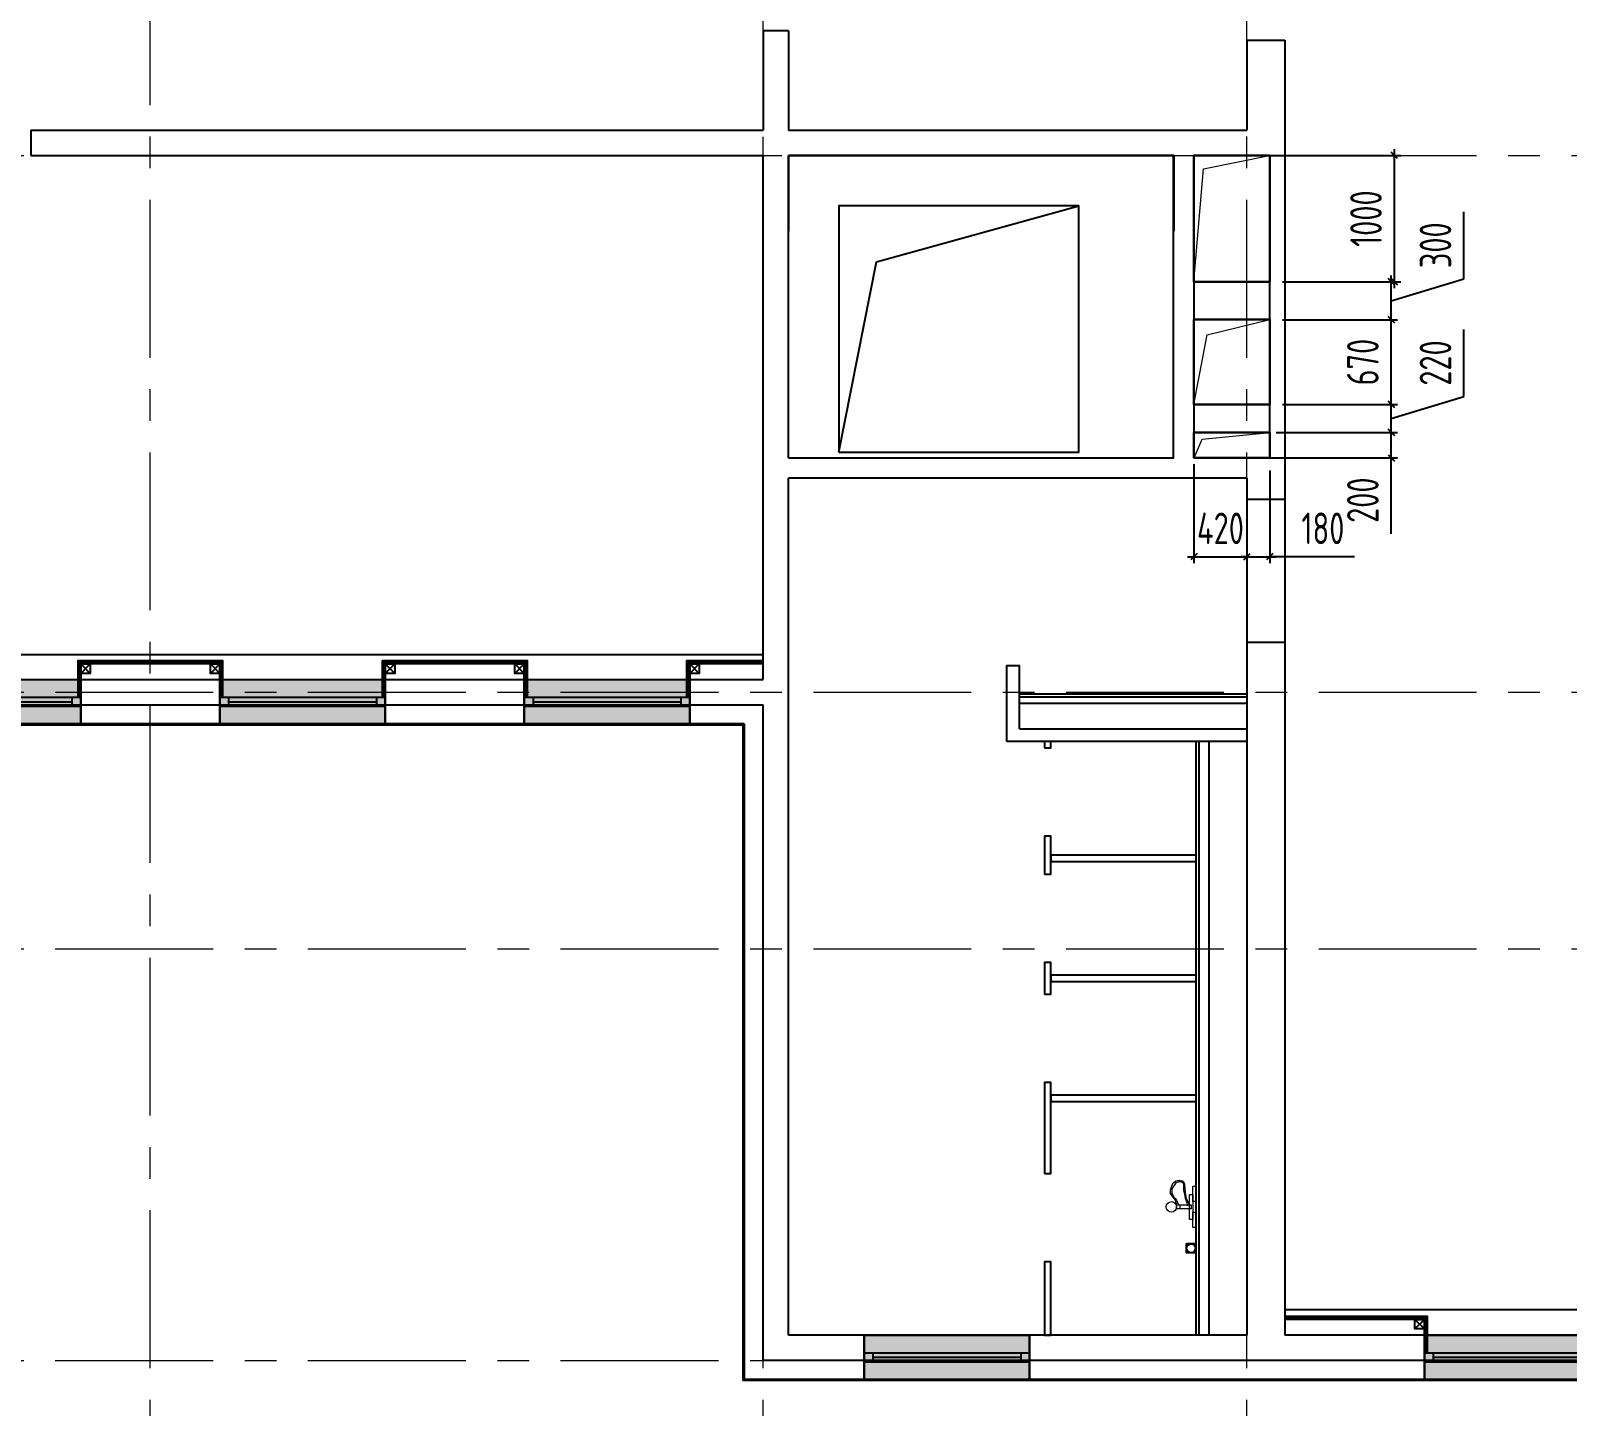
# Model space of a CAD drawing. Header units: millimetres. Extents: x -185251 to 7892985, y -102157 to 319855.
# Drawn here: x -126878 to -114716, y 193076 to 203967 of the extents above; entities that cross this region are included whole.
import ezdxf
from ezdxf import colors
from ezdxf.entities.mleader import LeaderData, LeaderLine
from ezdxf.math import Vec2, Vec3

# ---------------------------------------------------------------- set-up
doc = ezdxf.new("R2010")
doc.units = ezdxf.units.MM
doc.header["$LTSCALE"] = 10
doc.linetypes.add('CENTER', pattern=[2, 1.25, -0.25, 0.25, -0.25])
for name, color, linetype, lineweight in [('013', 7, 'Continuous', 13), ('АР_Оси', 142, 'Continuous', 9), ('АР_Перегородки газоблок', 165, 'Continuous', 30), ('Сантехнические приборы', 7, 'Continuous', 9)]:
    doc.layers.add(name, color=color, linetype=linetype, lineweight=lineweight)
doc.layers.add('Архитектура', color=251, linetype='Continuous')
doc.layers.add('ТХ_дозаторы', color=7, linetype='Continuous')
doc.layers.get('0').off()
doc.layers.get('0').freeze()
doc.styles.add('ISOCPEUR', font='isocpeur.TTF', dxfattribs={"width": 0.7})
doc.styles.add('ГОСТ 2.304', font='isocpeur.TTF', dxfattribs={"width": 0.7})
doc.dimstyles.new('СПДС', dxfattribs={"dimscale": 100, "dimtxt": 2.5, "dimasz": 0.5, "dimexe": 0.5, "dimexo": 1, "dimgap": 1, "dimtad": 1, "dimdec": 0, "dimrnd": 5, "dimtxsty": 'ГОСТ 2.304', "dimblk": 'OBLIQUE', "dimcen": 2.5, "dimdle": 0.5, "dimadec": 0, "dimazin": 2, "dimtfac": 0.75, "dimtdec": 0, "dimtmove": 1, "dimatfit": 3, "dimfxl": 1, "dimtolj": 1, "dimarcsym": 1})

# ---------------------------------------------------------------- blocks, each defined once
blk = doc.blocks.new('_DOTSMALL')
at = {"color": 0, "linetype": 'ByBlock', "const_width": 0.5}
blk.add_lwpolyline([(-0.0625, 0, 1), (0.0625, 0, 1)], format="xyb", close=True, dxfattribs=at)
blk = doc.blocks.new('111')
at = {"layer": 'Сантехнические приборы'}
blk.add_line((293830, -128587), (293830, -128612), dxfattribs=at)
at = {"layer": 'Сантехнические приборы', "lineweight": 0}
for points in [[(293831, -128402), (293857, -128402), (293857, -128524), (293831, -128524)], [(293857, -128466), (293883, -128466), (293883, -128665), (293857, -128665)], [(293870, -128550), (293986, -128550), (293986, -128582), (293870, -128582)], [(293986, -128582), (293960, -128582), (293960, -128550), (293986, -128550)], [(293831, -128607), (293857, -128607), (293857, -128729), (293831, -128729)]]:
    blk.add_lwpolyline(points, close=True, dxfattribs=at)
for points in [[(293883, -128582), (293908, -128633), (293915, -128678), (293921, -128742), (293928, -128762), (293941, -128768), (293966, -128774), (293992, -128768), (294018, -128749), (294030, -128723), (294037, -128697), (294037, -128672), (294024, -128652), (293998, -128620), (293986, -128582)], [(293896, -128575), (293902, -128595), (293915, -128633), (293921, -128665), (293928, -128697), (293928, -128717), (293928, -128729), (293928, -128736), (293928, -128742), (293928, -128749), (293934, -128755), (293941, -128755), (293941, -128762), (293947, -128762), (293953, -128768), (293960, -128768), (293966, -128768), (293966, -128762), (293973, -128762), (293979, -128762), (293992, -128755), (293998, -128749), (294005, -128736), (294011, -128729), (294018, -128717), (294024, -128704), (294024, -128697), (294024, -128691), (294024, -128685), (294024, -128678), (294024, -128672), (294018, -128665), (294018, -128659), (294011, -128652), (294011, -128646), (293998, -128633), (293986, -128620), (293979, -128601), (293973, -128588), (293973, -128582)]]:
    blk.add_lwpolyline(points, dxfattribs=at)
for points in [[(293986, -128569), (293986, -128543), (294005, -128524), (294024, -128524)], [(294024, -128524), (294050, -128524), (294069, -128543), (294069, -128569)], [(294024, -128607), (294005, -128607), (293986, -128588), (293986, -128569)], [(294069, -128569), (294069, -128588), (294050, -128607), (294024, -128607)]]:
    blk.add_open_spline(points, degree=3, dxfattribs=at)
blk = doc.blocks.new('A$C500e89c7')
at = {"ltscale": 100}
blk.add_circle((-37, 37), 35.3, dxfattribs=at)
at = {"layer": 'ТХ_дозаторы', "ltscale": 100}
blk.add_lwpolyline([(-73, 75), (0, 75), (0, 0), (-73, 0)], close=True, dxfattribs=at)
blk = doc.blocks.new('A$C3079c8b3')
at = {"layer": 'АР_Перегородки газоблок', "color": 0, "lineweight": 25, "ltscale": 100}
for points in [[(33798, -16925), (33798, -12223)], [(33823, -16925), (33823, -12223)], [(33898, -12223), (33898, -16925)]]:
    blk.add_lwpolyline(points, dxfattribs=at)
blk = doc.blocks.new('A$Ce02d65bd')
at = {"ltscale": 100}
for points in [[(0, 0), (0, 75), (75, 75), (75, 0), (0, 0)], [(0, 0), (75, 75)], [(0, 75), (75, 0)]]:
    blk.add_lwpolyline(points, dxfattribs=at)
blk = doc.blocks.new('*U108')
at = {"true_color": 0xffffff}
h = blk.add_hatch(color=7, dxfattribs=at)
h.dxf.hatch_style = 1
h.paths.add_polyline_path([(-1310, -140), (0, -140), (0, 220), (-1310, 220)])
at = {"lineweight": 30}
for p, q in [((-1310, -140), (-1310, 220)), ((0, -140), (0, 220))]:
    blk.add_line(p, q, dxfattribs=at)
for p, q in [((0, 220), (-1310, 220)), ((-1310, 70), (0, 70)), ((-1310, 0), (0, 0)), ((-1240, 0), (-1240, 70)), ((-1240, 35), (-70, 35)), ((-70, 0), (-70, 70)), ((-1310, -140), (0, -140)), ((-1310, -140), (-1310, -140)), ((-1310, -140), (-1310, -140)), ((0, -140), (0, -140)), ((0, -140), (0, -140))]:
    blk.add_line(p, q)
blk = doc.blocks.new('*U40')
at = {"true_color": 0xffffff}
h = blk.add_hatch(color=7, dxfattribs=at)
h.dxf.hatch_style = 1
h.paths.add_polyline_path([(-1600, -140), (0, -140), (0, 220), (-1600, 220)])
at = {"lineweight": 30}
for p, q in [((-1600, -140), (-1600, 220)), ((0, -140), (0, 220))]:
    blk.add_line(p, q, dxfattribs=at)
for p, q in [((0, 220), (-1600, 220)), ((-1600, 70), (0, 70)), ((-1600, 0), (0, 0)), ((-1530, 0), (-1530, 70)), ((-1530, 35), (-70, 35)), ((-70, 0), (-70, 70)), ((-1600, -140), (0, -140)), ((-1600, -140), (-1600, -140)), ((-1600, -140), (-1600, -140)), ((0, -140), (0, -140)), ((0, -140), (0, -140))]:
    blk.add_line(p, q)
blk = doc.blocks.new('_Oblique')
at = {"color": 0, "linetype": 'ByBlock', "lineweight": -2}
blk.add_line((-0.5, -0.5), (0.5, 0.5), dxfattribs=at)
blk = doc.blocks.new('*D632')
at = {"layer": '013', "color": 0, "linetype": 'ByBlock', "lineweight": -2, "transparency": 16777216}
for p, q in [((-117671, 200535), (-117671, 199752)), ((-117251, 200375), (-117251, 199752)), ((-117721, 199802), (-117201, 199802))]:
    blk.add_line(p, q, dxfattribs=at)
at = {"layer": 'Defpoints', "color": 0, "linetype": 'ByBlock', "transparency": 16777216}
for p in [(-117671, 200585), (-117251, 200425), (-117251, 199802)]:
    blk.add_point(p, dxfattribs=at)
at = {"layer": '013', "color": 0, "linetype": 'ByBlock', "lineweight": -2, "transparency": 16777216, "xscale": 50, "yscale": 50, "zscale": 50, "rotation": 180}
blk.add_blockref('_Oblique', (-117671, 199802), dxfattribs=at)
at = {"layer": '013', "color": 0, "linetype": 'ByBlock', "lineweight": -2, "transparency": 16777216, "xscale": 50, "yscale": 50, "zscale": 50}
blk.add_blockref('_Oblique', (-117251, 199802), dxfattribs=at)
at = {"layer": '013', "color": 0, "linetype": 'ByBlock', "transparency": 16777216, "insert": (-117461, 200027), "char_height": 250, "attachment_point": 5, "style": 'ГОСТ 2.304'}
blk.add_mtext('\\A1;420', dxfattribs=at)
blk = doc.blocks.new('*D633')
at = {"layer": '013', "color": 0, "linetype": 'ByBlock', "lineweight": -2, "transparency": 16777216}
for p, q in [((-116109, 200535), (-116109, 200837)), ((-117021, 200787), (-116059, 200787)), ((-117021, 200585), (-116059, 200585)), ((-116109, 199984), (-116109, 200585))]:
    blk.add_line(p, q, dxfattribs=at)
at = {"layer": 'Defpoints', "color": 0, "linetype": 'ByBlock', "transparency": 16777216}
for p in [(-117071, 200787), (-116109, 200787), (-117071, 200585)]:
    blk.add_point(p, dxfattribs=at)
at = {"layer": '013', "color": 0, "linetype": 'ByBlock', "lineweight": -2, "transparency": 16777216, "xscale": 50, "yscale": 50, "zscale": 50}
for p, rotation in [((-116109, 200787), 90), ((-116109, 200585), 270)]:
    blk.add_blockref('_Oblique', p, dxfattribs=dict(at, rotation=rotation))
at = {"layer": '013', "color": 0, "linetype": 'ByBlock', "transparency": 16777216, "insert": (-116334, 200250), "char_height": 250, "attachment_point": 5, "rotation": 90, "style": 'ГОСТ 2.304'}
blk.add_mtext('\\A1;200', dxfattribs=at)
blk = doc.blocks.new('*D794')
at = {"layer": '013', "color": 0, "linetype": 'ByBlock', "lineweight": -2, "transparency": 16777216}
for p, q in [((-117071, 200485), (-117071, 199752)), ((-117251, 200325), (-117251, 199752)), ((-117251, 199802), (-117301, 199802)), ((-117251, 199802), (-117071, 199802)), ((-117251, 199802), (-117071, 199802)), ((-117071, 199802), (-117021, 199802)), ((-116401, 199802), (-117071, 199802))]:
    blk.add_line(p, q, dxfattribs=at)
at = {"layer": 'Defpoints', "color": 0, "linetype": 'ByBlock', "transparency": 16777216}
for p in [(-117071, 200585), (-117251, 200425), (-117071, 199802)]:
    blk.add_point(p, dxfattribs=at)
at = {"layer": '013', "color": 0, "linetype": 'ByBlock', "lineweight": -2, "transparency": 16777216, "xscale": 50, "yscale": 50, "zscale": 50}
blk.add_blockref('_Oblique', (-117251, 199802), dxfattribs=at)
at = {"layer": '013', "color": 0, "linetype": 'ByBlock', "lineweight": -2, "transparency": 16777216, "xscale": 50, "yscale": 50, "zscale": 50, "rotation": 180}
blk.add_blockref('_Oblique', (-117071, 199802), dxfattribs=at)
at = {"layer": '013', "color": 0, "linetype": 'ByBlock', "transparency": 16777216, "insert": (-116650, 200027), "char_height": 250, "attachment_point": 5, "style": 'ГОСТ 2.304'}
blk.add_mtext('\\A1;180', dxfattribs=at)
blk = doc.blocks.new('*D795')
at = {"layer": '013', "color": 0, "linetype": 'ByBlock', "lineweight": -2, "transparency": 16777216}
for p, q in [((-115534, 201070), (-115534, 201602)), ((-116109, 200897), (-115534, 201070)), ((-116109, 200737), (-116109, 201058)), ((-116971, 201008), (-116059, 201008)), ((-116971, 200787), (-116059, 200787))]:
    blk.add_line(p, q, dxfattribs=at)
at = {"layer": 'Defpoints', "color": 0, "linetype": 'ByBlock', "transparency": 16777216}
for p in [(-117071, 201008), (-116109, 201008), (-117071, 200787)]:
    blk.add_point(p, dxfattribs=at)
at = {"layer": '013', "color": 0, "linetype": 'ByBlock', "lineweight": -2, "transparency": 16777216, "xscale": 50, "yscale": 50, "zscale": 50}
for p, rotation in [((-116109, 201008), 90), ((-116109, 200787), 270)]:
    blk.add_blockref('_Oblique', p, dxfattribs=dict(at, rotation=rotation))
at = {"layer": '013', "color": 0, "linetype": 'ByBlock', "transparency": 16777216, "insert": (-115759, 201336), "char_height": 250, "attachment_point": 5, "rotation": 90, "style": 'ГОСТ 2.304'}
blk.add_mtext('\\A1;220', dxfattribs=at)
blk = doc.blocks.new('*D796')
at = {"layer": '013', "color": 0, "linetype": 'ByBlock', "lineweight": -2, "transparency": 16777216}
for p, q in [((-116971, 201679), (-116059, 201679)), ((-116109, 200958), (-116109, 201729)), ((-116971, 201008), (-116059, 201008))]:
    blk.add_line(p, q, dxfattribs=at)
at = {"layer": 'Defpoints', "color": 0, "linetype": 'ByBlock', "transparency": 16777216}
for p in [(-117071, 201679), (-116109, 201679), (-117071, 201008)]:
    blk.add_point(p, dxfattribs=at)
at = {"layer": '013', "color": 0, "linetype": 'ByBlock', "lineweight": -2, "transparency": 16777216, "xscale": 50, "yscale": 50, "zscale": 50}
for p, rotation in [((-116109, 201679), 90), ((-116109, 201008), 270)]:
    blk.add_blockref('_Oblique', p, dxfattribs=dict(at, rotation=rotation))
at = {"layer": '013', "color": 0, "linetype": 'ByBlock', "transparency": 16777216, "insert": (-116334, 201343), "char_height": 250, "attachment_point": 5, "rotation": 90, "style": 'ГОСТ 2.304'}
blk.add_mtext('\\A1;670', dxfattribs=at)
blk = doc.blocks.new('*D797')
at = {"layer": '013', "color": 0, "linetype": 'ByBlock', "lineweight": -2, "transparency": 16777216}
for p, q in [((-115534, 202002), (-115534, 202534)), ((-116109, 201629), (-116109, 202029)), ((-116971, 201979), (-116059, 201979)), ((-116109, 201829), (-115534, 202002)), ((-116971, 201679), (-116059, 201679))]:
    blk.add_line(p, q, dxfattribs=at)
at = {"layer": 'Defpoints', "color": 0, "linetype": 'ByBlock', "transparency": 16777216}
for p in [(-117071, 201979), (-116109, 201979), (-117071, 201679)]:
    blk.add_point(p, dxfattribs=at)
at = {"layer": '013', "color": 0, "linetype": 'ByBlock', "lineweight": -2, "transparency": 16777216, "xscale": 50, "yscale": 50, "zscale": 50}
for p, rotation in [((-116109, 201979), 90), ((-116109, 201679), 270)]:
    blk.add_blockref('_Oblique', p, dxfattribs=dict(at, rotation=rotation))
at = {"layer": '013', "color": 0, "linetype": 'ByBlock', "transparency": 16777216, "insert": (-115759, 202268), "char_height": 250, "attachment_point": 5, "rotation": 90, "style": 'ГОСТ 2.304'}
blk.add_mtext('\\A1;300', dxfattribs=at)
blk = doc.blocks.new('*D798')
at = {"layer": '013', "color": 0, "linetype": 'ByBlock', "lineweight": -2, "transparency": 16777216}
for p, q in [((-116084, 201929), (-116084, 203029)), ((-116972, 202979), (-116034, 202979)), ((-116971, 201979), (-116034, 201979))]:
    blk.add_line(p, q, dxfattribs=at)
at = {"layer": 'Defpoints', "color": 0, "linetype": 'ByBlock', "transparency": 16777216}
for p in [(-117072, 202979), (-116084, 202979), (-117071, 201979)]:
    blk.add_point(p, dxfattribs=at)
at = {"layer": '013', "color": 0, "linetype": 'ByBlock', "lineweight": -2, "transparency": 16777216, "xscale": 50, "yscale": 50, "zscale": 50}
for p, rotation in [((-116084, 202979), 90), ((-116084, 201979), 270)]:
    blk.add_blockref('_Oblique', p, dxfattribs=dict(at, rotation=rotation))
at = {"layer": '013', "color": 0, "linetype": 'ByBlock', "transparency": 16777216, "insert": (-116309, 202479), "char_height": 250, "attachment_point": 5, "rotation": 90, "style": 'ГОСТ 2.304'}
blk.add_mtext('\\A1;1000', dxfattribs=at)

msp = doc.modelspace()

# ---------------------------------------------------------------- linework, layer by layer
at = {"layer": '013', "color": 1, "linetype": 'ByBlock', "lineweight": 30}
for points in [[(-117071.3, 202979.2), (-117671.5, 202979.2), (-117671.5, 201979.2), (-117071.3, 201979.2)], [(-117071.2, 201007.7), (-117671.5, 201007.7), (-117671.5, 201679.2), (-117071.2, 201679.2)], [(-117071.2, 200585.5), (-117671.5, 200585.5), (-117671.5, 200787), (-117071.2, 200787)]]:
    msp.add_lwpolyline(points, close=True, dxfattribs=at)
at = {"layer": '013', "color": 1, "linetype": 'ByBlock'}
for points in [[(-117671.5, 201979.2), (-117595.5, 202873.9), (-117072.4, 202979.2)], [(-117671.5, 201007.7), (-117565.9, 201557.8), (-117071.3, 201679.2)], [(-117669.7, 200585.5), (-117607, 200734.1), (-117071.2, 200787)]]:
    msp.add_lwpolyline(points, dxfattribs=at)
at = {"layer": 'АР_Оси', "linetype": 'CENTER', "ltscale": 100}
for p, q in [((-125931.3, 185378), (-125931.3, 219685.4)), ((-121081.3, 185377.6), (-121081.3, 219685.1)), ((-117251.3, 185378), (-117251.3, 219685.4)), ((-172683.5, 202979.2), (-97582.9, 202979.2)), ((-172683.5, 198729.2), (-97582.9, 198729.2)), ((-172683.5, 196699.2), (-97582.9, 196699.2)), ((-172683.5, 193439.2), (-97582.9, 193439.2))]:
    msp.add_line(p, q, dxfattribs=at)
at = {"layer": 'Архитектура', "lineweight": 25, "transparency": 33554684}
for p, q in [((-121081.3, 203966.7), (-121081.3, 203179.2)), ((-120881.3, 203966.7), (-121081.3, 203966.7)), ((-120881.3, 203966.7), (-121081.3, 203966.7)), ((-120881.3, 203966.7), (-120881.3, 203179.2)), ((-117251.3, 203891.7), (-117251.3, 203179.2)), ((-117251.3, 203891.7), (-116951.3, 203891.7)), ((-116951.3, 203891.7), (-116951.3, 202979.2)), ((-126877.9, 203179.3), (-126877.9, 202979.3)), ((-126877.9, 203179.2), (-121081.3, 203179.2)), ((-119459.2, 203179.2), (-117251.3, 203179.2)), ((-126877.9, 202979.3), (-121081.3, 202979.2)), ((-121081.3, 198829.2), (-121081.3, 202979.2)), ((-120881.3, 200585.5), (-120881.3, 202979.2)), ((-117831.3, 202979.2), (-120881.3, 202979.2)), ((-120881.3, 202979.2), (-120881.3, 202379.2)), ((-120881.3, 202379.2), (-120881.3, 202979.2)), ((-120881.3, 202979.2), (-117831.3, 202979.2)), ((-117831.3, 202979.2), (-120881.3, 202979.2)), ((-120881.3, 202979.2), (-120881.3, 202379.2)), ((-117831.3, 202979.2), (-117831.3, 202379.2)), ((-117671.5, 202979.2), (-116951.3, 202979.2)), ((-120881.3, 193639.2), (-120881.3, 200425.5)), ((-117251.3, 200425.5), (-117251.3, 200254.9)), ((-117251.3, 200254.9), (-117251.3, 199124.9)), ((-116951.3, 200254.9), (-116951.3, 199124.9)), ((-117251.3, 199124.9), (-117251.3, 193639.4)), ((-117251.3, 199124.9), (-116951.3, 199124.9)), ((-116951.3, 199124.9), (-116951.3, 193639.2)), ((-128877.9, 199029.3), (-121081.3, 199029.2)), ((-132259.3, 198829.2), (-121081.3, 198829.2)), ((-129616.6, 198629.2), (-121081.3, 198629.2)), ((-121081.3, 193439.2), (-121081.3, 198629.2)), ((-121231.3, 198479.2), (-129466.6, 198479.2)), ((-121241.3, 198469.2), (-129456.6, 198469.2)), ((-121241.3, 198469.2), (-121241.3, 193279.2)), ((-121231.3, 198479.2), (-121231.3, 193289.2)), ((-113141.3, 193839.2), (-116951.3, 193839.2)), ((-117251.3, 193639.2), (-120881.3, 193639.2)), ((-113141.3, 193639.2), (-116951.3, 193639.2)), ((-113201.3, 193439.2), (-121081.3, 193439.2)), ((-113361.3, 193279.2), (-121241.3, 193279.2)), ((-113351.3, 193289.2), (-121231.3, 193289.2))]:
    msp.add_line(p, q, dxfattribs=at)
for points in [[(-120881.3, 203179.2), (-119331.5, 203179.2)], [(-120881.3, 202979.2), (-119331.5, 202979.2)], [(-119459.2, 202979.2), (-117831.5, 202979.2)], [(-117831.5, 200585.5), (-117831.5, 202979.2)], [(-117671.5, 202979.2), (-117671.5, 200585.5)], [(-117071.2, 200586.2), (-117071.3, 202979.9)], [(-116951.3, 202979.9), (-116951.3, 200586.2)], [(-120481.3, 200630.5), (-120184, 202137.1), (-118583.3, 202579.2)], [(-120881.3, 200585.5), (-117829.7, 200585.5)], [(-117669.7, 200585.5), (-116951.3, 200585.5)], [(-116951.3, 200585.5), (-116951.3, 200254.9)], [(-117251.3, 200425.5), (-120881.3, 200425.5)], [(-116951.3, 200254.9), (-117251.3, 200254.9)], [(-125356.3, 198689.6), (-125356.3, 198978.8), (-126506.3, 198978.8), (-126506.3, 198689.6)], [(-122946.3, 198689.6), (-122946.3, 198978.8), (-124096.3, 198978.8), (-124096.3, 198689.6)], [(-121081.3, 198978.8), (-121686.3, 198978.8), (-121686.3, 198689.6)], [(-125368.8, 198689.6), (-125368.8, 198966.3), (-126493.8, 198966.3), (-126493.8, 198689.6)], [(-125381.3, 198709.3), (-125381.3, 198953.8), (-126481.3, 198953.8), (-126481.3, 198746.9)], [(-122958.8, 198689.6), (-122958.8, 198966.3), (-124083.8, 198966.3), (-124083.8, 198689.6)], [(-122971.3, 198709.3), (-122971.3, 198953.8), (-124071.3, 198953.8), (-124071.3, 198746.9)], [(-121081.3, 198966.3), (-121673.8, 198966.3), (-121673.8, 198689.6)], [(-121081.3, 198953.8), (-121661.3, 198953.8), (-121661.3, 198746.9)], [(-119152.3, 198340.5), (-119152.3, 198940.5), (-119052.3, 198940.5)], [(-119052.3, 198440.5), (-119052.3, 198940.5)], [(-119056.8, 198717.6), (-117254.5, 198717.5)], [(-119056.8, 198692.6), (-117254.5, 198692.5)], [(-119056.8, 198642.6), (-117254.5, 198642.5)], [(-119152.3, 198340.5), (-119152.3, 198440.5)], [(-119052.3, 198440.5), (-117251.3, 198440.5)], [(-117548.6, 198340.5), (-119152.3, 198340.5)], [(-117251.3, 198340.5), (-117553.6, 198340.5)], [(-115821.3, 193499.2), (-115821.3, 193788.4), (-116946.3, 193788.4)], [(-115833.8, 193499.2), (-115833.8, 193775.9), (-116946.3, 193775.9)], [(-115846.3, 193518.9), (-115846.3, 193763.4), (-116946.3, 193763.4), (-116946.3, 193763.4)]]:
    msp.add_lwpolyline(points, dxfattribs=at)
for points in [[(-120481.3, 200630.5), (-118583.3, 200630.5), (-118583.3, 202579.2), (-120481.3, 202579.2)], [(-118853.6, 198289.2), (-118803.6, 198289.2), (-118803.6, 198339.2), (-118853.6, 198339.2)], [(-118853.6, 197289.2), (-118803.6, 197289.2), (-118803.6, 197589.2), (-118853.6, 197589.2)], [(-117653.6, 197389.2), (-117653.6, 197439.2), (-118803.6, 197439.2), (-118803.6, 197389.2)], [(-118853.6, 196339.2), (-118803.6, 196339.2), (-118803.6, 196589.2), (-118853.6, 196589.2)], [(-117653.6, 196439.2), (-117653.6, 196489.2), (-118803.6, 196489.2), (-118803.6, 196439.2)], [(-118853.6, 194918.8), (-118803.6, 194918.8), (-118803.6, 195639.2), (-118853.6, 195639.2)], [(-117653.6, 195489.2), (-117653.6, 195539.2), (-118803.6, 195539.2), (-118803.6, 195489.2)], [(-118853.6, 193639.2), (-118803.6, 193639.2), (-118803.6, 194218.8), (-118853.6, 194218.8)]]:
    msp.add_lwpolyline(points, close=True, dxfattribs=at)

# ---------------------------------------------------------------- block references
for name, p in [('A$C3079c8b3', (-151451.3, 210563.9)), ('A$C500e89c7', (-117656.5, 194290.5))]:
    msp.add_blockref(name, p, dxfattribs=at)
at = {"layer": 'Архитектура', "lineweight": 25, "transparency": 33554684, "rotation": 180}
for name, p in [('A$Ce02d65bd', (-126406.3, 198953.8)), ('A$Ce02d65bd', (-125381.3, 198953.8)), ('A$Ce02d65bd', (-123996.3, 198953.8)), ('A$Ce02d65bd', (-122971.3, 198953.8)), ('A$Ce02d65bd', (-121586.3, 198953.8)), ('111', (176177.8, 66089.3)), ('A$Ce02d65bd', (-115846.3, 193763.4))]:
    msp.add_blockref(name, p, dxfattribs=at)
at = {"layer": 'Архитектура', "lineweight": 25, "transparency": 33554684, "xscale": -1, "rotation": 180}
for name, p in [('*U108', (-126481.3, 198689.2)), ('*U108', (-124071.3, 198689.2)), ('*U108', (-121661.3, 198689.2)), ('*U108', (-118971.3, 193499.2)), ('*U40', (-114246.3, 193499.2))]:
    msp.add_blockref(name, p, dxfattribs=at)

# ---------------------------------------------------------------- dimensions: what is measured, and where the dimension line sits
at = {"layer": '013', "color": 1, "linetype": 'ByBlock'}
for base, p1, p2, picture, middle in [((-116083.7, 202979.2), (-117071.3, 201979.2), (-117072.4, 202979.2), '*D798', (-116308.7, 202479.2)), ((-116108.7, 201979.2), (-117071.2, 201679.2), (-117071.2, 201979.2), '*D797', (-115758.7, 202101.7)), ((-116108.6674, 201679.225), (-117071.2116, 201007.7041), (-117071.1872, 201679.225), '*D796', (-116333.6674, 201343.4645)), ((-116108.7, 201007.7), (-117071.2, 200787), (-117071.2, 201007.7), '*D795', (-115758.7, 201169.9))]:
    dim = msp.add_linear_dim(base=base, p1=p1, p2=p2, angle=90, dimstyle='СПДС', dxfattribs=at)
    dim.commit()
    dim.dimension.update_dxf_attribs({"geometry": picture, "text_midpoint": middle})
dim = msp.add_linear_dim(base=(-116108.6674, 200787.0133), p1=(-117071.185, 200585.4924), p2=(-117071.185, 200787.0133), angle=90, dimstyle='СПДС', override={"dimexo": 0.5}, dxfattribs=at)
dim.commit()
dim.dimension.update_dxf_attribs({"geometry": '*D633', "text_midpoint": (-116371.5319, 200249.9578), "dimtype": 160})
dim = msp.add_linear_dim(base=(-117251.3, 199801.5), p1=(-117671.5, 200585.5), p2=(-117251.3, 200425.5), dimstyle='СПДС', override={"dimexo": 0.5}, dxfattribs=at)
dim.commit()
dim.dimension.update_dxf_attribs({"geometry": '*D632', "text_midpoint": (-117461.4, 199801.5), "dimtype": 160})
dim = msp.add_linear_dim(base=(-117071.2, 199801.5), p1=(-117251.3, 200425.5), p2=(-117071.2, 200585.5), dimstyle='СПДС', dxfattribs=at)
dim.commit()
dim.dimension.update_dxf_attribs({"geometry": '*D794', "text_midpoint": (-116649.5, 199831.5), "dimtype": 160})

# ---------------------------------------------------------------- leaders
at = {"layer": 'Архитектура', "lineweight": 25, "transparency": 33554684}
ml = msp.add_multileader_mtext('Standard', dxfattribs=at)
ml.set_content('+13,700', color=256, style='ISOCPEUR')
ml.set_leader_properties(color=256, linetype='Continuous', lineweight=-1)
ml.set_arrow_properties(name='DOTSMALL')
ml.build(insert=Vec2(0, 0))
ml.multileader.update_dxf_attribs({"has_text_frame": 1, "text_left_attachment_type": 4, "text_right_attachment_type": 4, "dogleg_length": 100, "arrow_head_size": 180})
ctx = ml.context
ctx.base_point, ctx.char_height, ctx.arrow_head_size, ctx.landing_gap_size, ctx.plane_origin = Vec3(-153128.5, 305780.9), 250, 180, 50, Vec3(-155938.5, 304929.3)
ctx.left_attachment, ctx.right_attachment = 4, 4
notes = []
notes.append((ctx, [(0, (0, 0, 0), (0, 0), (1, 0), 1, [])]))
ctx.mtext.insert, ctx.mtext.width, ctx.mtext.line_spacing_style, ctx.mtext.flow_direction = Vec3(-153078.5, 306114.2), 852.697, 2, 5
ml = msp.add_multileader_mtext('Standard', dxfattribs=at)
ml.set_content('Л.2', color=256, style='ISOCPEUR')
ml.set_leader_properties(color=256, linetype='Continuous', lineweight=-1)
ml.set_arrow_properties(name='DOTSMALL')
ml.build(insert=Vec2(0, 0))
ml.multileader.update_dxf_attribs({"has_text_frame": 1, "text_left_attachment_type": 4, "text_right_attachment_type": 4, "dogleg_length": 100, "arrow_head_size": 180})
ctx = ml.context
ctx.base_point, ctx.char_height, ctx.arrow_head_size, ctx.landing_gap_size, ctx.plane_origin = Vec3(-155818.3, 305092.3, 0), 250, 180, 50, Vec3(-91789.1, 292800.5, 0)
ctx.left_attachment, ctx.right_attachment = 4, 4
notes.append((ctx, [(0, (0, 0, 0), (0, 0), (1, 0), 1, [])]))
ctx.mtext.insert, ctx.mtext.width, ctx.mtext.line_spacing_style, ctx.mtext.flow_direction = Vec3(-155768.3, 305425.7, 0), 852.697, 2, 5
ml = msp.add_multileader_mtext('Standard', dxfattribs=at)
ml.set_content('Л.1', color=256, style='ISOCPEUR')
ml.set_leader_properties(color=256, linetype='Continuous', lineweight=-1)
ml.set_arrow_properties(name='DOTSMALL')
ml.build(insert=Vec2(0, 0))
ml.multileader.update_dxf_attribs({"has_text_frame": 1, "text_left_attachment_type": 4, "text_right_attachment_type": 4, "dogleg_length": 100, "arrow_head_size": 180})
ctx = ml.context
ctx.base_point, ctx.char_height, ctx.arrow_head_size, ctx.landing_gap_size, ctx.plane_origin = Vec3(-117073.5, 304940.1, 0), 250, 180, 50, Vec3(-129969.5, 292399.3, 0)
ctx.left_attachment, ctx.right_attachment = 4, 4
notes.append((ctx, [(0, (0, 0, 0), (0, 0), (1, 0), 1, [])]))
ctx.mtext.insert, ctx.mtext.width, ctx.mtext.line_spacing_style, ctx.mtext.flow_direction = Vec3(-117023.5, 305273.5, 0), 852.697, 2, 5
ml = msp.add_multileader_mtext('Standard', dxfattribs=at)
ml.set_content('+15,850', color=256, style='ISOCPEUR')
ml.set_leader_properties(color=256, linetype='Continuous', lineweight=-1)
ml.set_arrow_properties(name='DOTSMALL')
ml.build(insert=Vec2(0, 0))
ml.multileader.update_dxf_attribs({"has_text_frame": 1, "text_left_attachment_type": 4, "text_right_attachment_type": 4, "dogleg_length": 100, "arrow_head_size": 180})
ctx = ml.context
ctx.base_point, ctx.char_height, ctx.arrow_head_size, ctx.landing_gap_size, ctx.plane_origin = Vec3(-153165, 299863.7), 250, 180, 50, Vec3(-154468.2, 298656.1)
ctx.left_attachment, ctx.right_attachment = 4, 4
notes.append((ctx, [(0, (0, 0, 0), (0, 0), (1, 0), 1, [])]))
ctx.mtext.insert, ctx.mtext.width, ctx.mtext.defined_height, ctx.mtext.line_spacing_style, ctx.mtext.flow_direction = Vec3(-153115, 300197), 696.035, 776.5, 2, 5
ml = msp.add_multileader_mtext('Standard', dxfattribs=at)
ml.set_content('+15,850', color=256, style='ISOCPEUR')
ml.set_leader_properties(color=256, linetype='Continuous', lineweight=-1)
ml.set_arrow_properties(name='DOTSMALL')
ml.build(insert=Vec2(0, 0))
ml.multileader.update_dxf_attribs({"has_text_frame": 1, "text_left_attachment_type": 4, "text_right_attachment_type": 4, "dogleg_length": 100, "arrow_head_size": 180})
ctx = ml.context
ctx.base_point, ctx.char_height, ctx.arrow_head_size, ctx.landing_gap_size, ctx.plane_origin = Vec3(-117200.7, 299451), 250, 180, 50, Vec3(-116275.7, 297107.4)
ctx.left_attachment, ctx.right_attachment = 4, 4
notes.append((ctx, [(0, (0, 0, 0), (0, 0), (1, 0), 1, [])]))
ctx.mtext.insert, ctx.mtext.width, ctx.mtext.line_spacing_style, ctx.mtext.flow_direction = Vec3(-117150.7, 299784.4), 852.697, 2, 5
ml = msp.add_multileader_mtext('Standard', dxfattribs=at)
ml.set_content('+15,850', color=256, style='ISOCPEUR')
ml.set_leader_properties(color=256, linetype='Continuous', lineweight=-1)
ml.set_arrow_properties(name='DOTSMALL')
ml.build(insert=Vec2(0, 0))
ml.multileader.update_dxf_attribs({"has_text_frame": 1, "text_left_attachment_type": 4, "text_right_attachment_type": 4, "dogleg_length": 100, "arrow_head_size": 180})
ctx = ml.context
ctx.base_point, ctx.char_height, ctx.arrow_head_size, ctx.landing_gap_size, ctx.plane_origin = Vec3(-141689.6, 296695.6), 250, 180, 50, Vec3(-140764.6, 294352)
ctx.left_attachment, ctx.right_attachment = 4, 4
notes.append((ctx, [(0, (0, 0, 0), (0, 0), (1, 0), 1, [])]))
ctx.mtext.insert, ctx.mtext.width, ctx.mtext.line_spacing_style, ctx.mtext.flow_direction = Vec3(-141639.6, 297028.9), 852.697, 2, 5
ml = msp.add_multileader_mtext('Standard', dxfattribs=at)
ml.set_content('Л.2', color=256, style='ISOCPEUR')
ml.set_leader_properties(color=256, linetype='Continuous', lineweight=-1)
ml.set_arrow_properties(name='DOTSMALL')
ml.build(insert=Vec2(0, 0))
ml.multileader.update_dxf_attribs({"has_text_frame": 1, "text_left_attachment_type": 4, "text_right_attachment_type": 4, "dogleg_length": 100, "arrow_head_size": 180})
ctx = ml.context
ctx.base_point, ctx.char_height, ctx.arrow_head_size, ctx.landing_gap_size, ctx.plane_origin = Vec3(-155501.4, 214032.7, 0), 250, 180, 50, Vec3(-129706.2, 200566.2, 0)
ctx.left_attachment, ctx.right_attachment = 4, 4
notes.append((ctx, [(0, (0, 0, 0), (0, 0), (1, 0), 1, [])]))
ctx.mtext.insert, ctx.mtext.width, ctx.mtext.line_spacing_style, ctx.mtext.flow_direction = Vec3(-155451.4, 214366, 0), 852.697, 2, 5
ml = msp.add_multileader_mtext('Standard', dxfattribs=at)
ml.set_content('+9,800', color=256, style='ISOCPEUR')
ml.set_leader_properties(color=256, linetype='Continuous', lineweight=-1)
ml.set_arrow_properties(name='DOTSMALL')
ml.build(insert=Vec2(0, 0))
ml.multileader.update_dxf_attribs({"has_text_frame": 1, "text_left_attachment_type": 4, "text_right_attachment_type": 4, "dogleg_length": 100, "arrow_head_size": 180})
ctx = ml.context
ctx.base_point, ctx.char_height, ctx.arrow_head_size, ctx.landing_gap_size, ctx.plane_origin = Vec3(-152582.7, 213955.7), 250, 180, 50, Vec3(-155731.7, 213023.6)
ctx.left_attachment, ctx.right_attachment = 4, 4
notes.append((ctx, [(0, (0, 0, 0), (0, 0), (1, 0), 1, [])]))
ctx.mtext.insert, ctx.mtext.width, ctx.mtext.line_spacing_style, ctx.mtext.flow_direction = Vec3(-152532.7, 214289), 852.697, 2, 5
ml = msp.add_multileader_mtext('Standard', dxfattribs=at)
ml.set_content('Л.1', color=256, style='ISOCPEUR')
ml.set_leader_properties(color=256, linetype='Continuous', lineweight=-1)
ml.set_arrow_properties(name='DOTSMALL')
ml.build(insert=Vec2(0, 0))
ml.multileader.update_dxf_attribs({"has_text_frame": 1, "text_left_attachment_type": 4, "text_right_attachment_type": 4, "dogleg_length": 100, "arrow_head_size": 180})
ctx = ml.context
ctx.base_point, ctx.char_height, ctx.arrow_head_size, ctx.landing_gap_size, ctx.plane_origin = Vec3(-116829.6, 213111.9, 0), 250, 180, 50, Vec3(-91439.4, 200870.4, 0)
ctx.left_attachment, ctx.right_attachment = 4, 4
notes.append((ctx, [(0, (0, 0, 0), (0, 0), (1, 0), 1, [])]))
ctx.mtext.insert, ctx.mtext.width, ctx.mtext.line_spacing_style, ctx.mtext.flow_direction = Vec3(-116779.6, 213445.3, 0), 852.697, 2, 5
ml = msp.add_multileader_mtext('Standard', dxfattribs=at)
ml.set_content('+11,750', color=256, style='ISOCPEUR')
ml.set_leader_properties(color=256, linetype='Continuous', lineweight=-1)
ml.set_arrow_properties(name='DOTSMALL')
ml.build(insert=Vec2(0, 0))
ml.multileader.update_dxf_attribs({"has_text_frame": 1, "text_left_attachment_type": 4, "text_right_attachment_type": 4, "dogleg_length": 100, "arrow_head_size": 180})
ctx = ml.context
ctx.base_point, ctx.char_height, ctx.arrow_head_size, ctx.landing_gap_size, ctx.plane_origin = Vec3(-115921, 208275.4), 250, 180, 50, Vec3(-115441.9, 205656.3)
ctx.left_attachment, ctx.right_attachment = 4, 4
notes.append((ctx, [(0, (0, 0, 0), (0, 0), (1, 0), 1, [])]))
ctx.mtext.insert, ctx.mtext.width, ctx.mtext.line_spacing_style, ctx.mtext.flow_direction = Vec3(-115871, 208608.7), 852.697, 2, 5
ml = msp.add_multileader_mtext('Standard', dxfattribs=at)
ml.set_content('+11,750', color=256, style='ISOCPEUR')
ml.set_leader_properties(color=256, linetype='Continuous', lineweight=-1)
ml.set_arrow_properties(name='DOTSMALL')
ml.build(insert=Vec2(0, 0))
ml.multileader.update_dxf_attribs({"has_text_frame": 1, "text_left_attachment_type": 4, "text_right_attachment_type": 4, "dogleg_length": 100, "arrow_head_size": 180})
ctx = ml.context
ctx.base_point, ctx.char_height, ctx.arrow_head_size, ctx.landing_gap_size, ctx.plane_origin = Vec3(-155526.1, 207799.1), 250, 180, 50, Vec3(-154118.5, 206726)
ctx.left_attachment, ctx.right_attachment = 4, 4
notes.append((ctx, [(0, (0, 0, 0), (0, 0), (1, 0), 1, [])]))
ctx.mtext.insert, ctx.mtext.width, ctx.mtext.defined_height, ctx.mtext.line_spacing_style, ctx.mtext.flow_direction = Vec3(-155476.1, 208132.4), 696.035, 912.5, 2, 5
ml = msp.add_multileader_mtext('Standard', dxfattribs=at)
ml.set_content('+12,200', color=256, style='ISOCPEUR')
ml.set_leader_properties(color=256, linetype='Continuous', lineweight=-1)
ml.set_arrow_properties(name='DOTSMALL')
ml.build(insert=Vec2(0, 0))
ml.multileader.update_dxf_attribs({"has_text_frame": 1, "text_left_attachment_type": 4, "text_right_attachment_type": 4, "dogleg_length": 100, "arrow_head_size": 180})
ctx = ml.context
ctx.base_point, ctx.char_height, ctx.arrow_head_size, ctx.landing_gap_size, ctx.plane_origin, ctx.plane_x_axis, ctx.plane_y_axis = Vec3(-129137.5, 200772), 250, 180, 50, Vec3(-116989.9, 226007.9), Vec3(0, 1), Vec3(-1, 0)
ctx.left_attachment, ctx.right_attachment = 4, 4
notes.append((ctx, [(0, (0, 0, 0), (0, 0), (1, 0), 1, [])]))
ctx.mtext.insert, ctx.mtext.text_direction, ctx.mtext.rotation, ctx.mtext.width, ctx.mtext.line_spacing_style, ctx.mtext.flow_direction = Vec3(-129470.8, 200822), Vec3(0, 1), 1.5707963, 852.697, 2, 5
ml = msp.add_multileader_mtext('Standard', dxfattribs=at)
ml.set_content('+12,200', color=256, style='ISOCPEUR')
ml.set_leader_properties(color=256, linetype='Continuous', lineweight=-1)
ml.set_arrow_properties(name='DOTSMALL')
ml.build(insert=Vec2(0, 0))
ml.multileader.update_dxf_attribs({"has_text_frame": 1, "text_left_attachment_type": 4, "text_right_attachment_type": 4, "dogleg_length": 100, "arrow_head_size": 180})
ctx = ml.context
ctx.base_point, ctx.char_height, ctx.arrow_head_size, ctx.landing_gap_size, ctx.plane_origin, ctx.plane_x_axis, ctx.plane_y_axis = Vec3(-138764.9, 200664.9), 250, 180, 50, Vec3(-126617.4, 225900.8), Vec3(0, 1), Vec3(-1, 0)
ctx.left_attachment, ctx.right_attachment = 4, 4
notes.append((ctx, [(0, (0, 0, 0), (0, 0), (1, 0), 1, [])]))
ctx.mtext.insert, ctx.mtext.text_direction, ctx.mtext.rotation, ctx.mtext.width, ctx.mtext.line_spacing_style, ctx.mtext.flow_direction = Vec3(-139098.3, 200714.9), Vec3(0, 1), 1.5707963, 852.697, 2, 5
for ctx, leaders in notes:
    for number, flags, end, landing, length, lines in leaders:
        leader = LeaderData()
        leader.index, (leader.has_last_leader_line, leader.has_dogleg_vector, leader.attachment_direction) = number, flags
        leader.last_leader_point, leader.dogleg_vector, leader.dogleg_length = Vec3(end), Vec3(landing), length
        for number, points, colour, breaks in lines:
            line = LeaderLine()
            line.index, line.vertices, line.color, line.breaks = number, Vec3.list(points), colors.encode_raw_color(colour), breaks
            leader.lines.append(line)
        ctx.leaders.append(leader)

doc.saveas('drawing.dxf')
